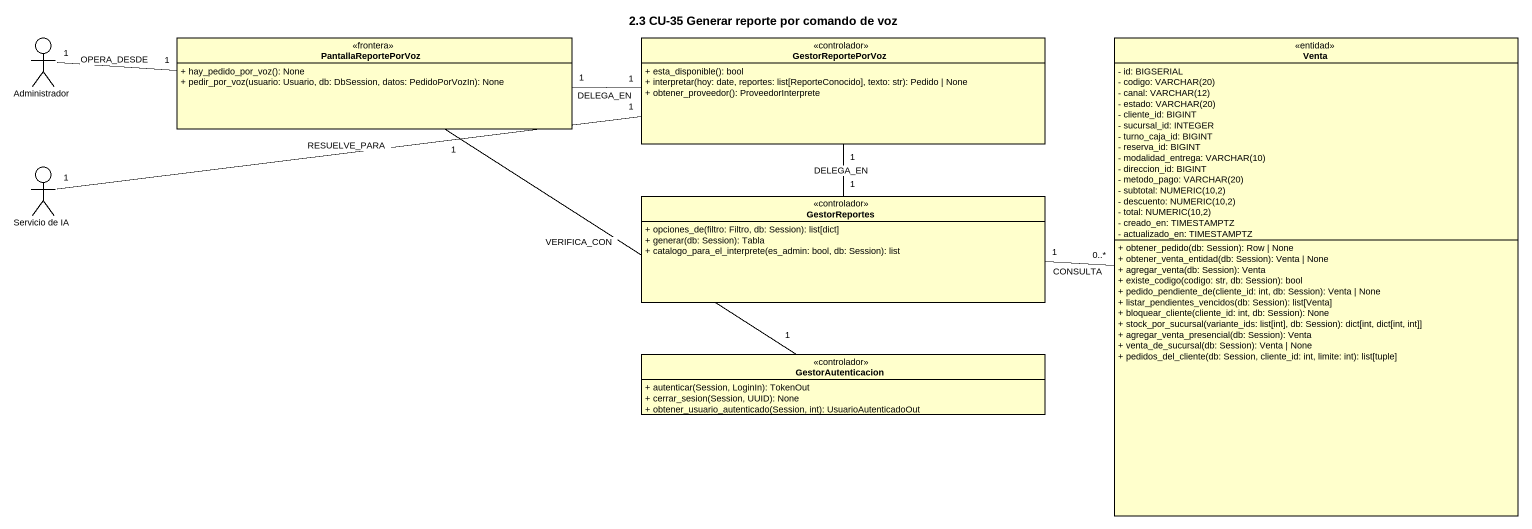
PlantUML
@startuml
title 2.3 CU-35 Generar reporte por comando de voz
allowmixing
hide circle
hide empty members
skinparam classAttributeIconSize 0
actor Administrador
class PantallaReportePorVoz <<frontera>> {
  + hay_pedido_por_voz(): None
  + pedir_por_voz(usuario: Usuario, db: DbSession, datos: PedidoPorVozIn): None
}
class GestorReportePorVoz <<controlador>> {
  + esta_disponible(): bool
  + interpretar(hoy: date, reportes: list[ReporteConocido], texto: str): Pedido | None
  + obtener_proveedor(): ProveedorInterprete
}
class Venta <<entidad>> {
  - id: BIGSERIAL
  {field} - codigo: VARCHAR(20)
  {field} - canal: VARCHAR(12)
  {field} - estado: VARCHAR(20)
  - cliente_id: BIGINT
  - sucursal_id: INTEGER
  - turno_caja_id: BIGINT
  - reserva_id: BIGINT
  {field} - modalidad_entrega: VARCHAR(10)
  - direccion_id: BIGINT
  {field} - metodo_pago: VARCHAR(20)
  {field} - subtotal: NUMERIC(10,2)
  {field} - descuento: NUMERIC(10,2)
  {field} - total: NUMERIC(10,2)
  - creado_en: TIMESTAMPTZ
  - actualizado_en: TIMESTAMPTZ
  + obtener_pedido(db: Session): Row | None
  + obtener_venta_entidad(db: Session): Venta | None
  + agregar_venta(db: Session): Venta
  + existe_codigo(codigo: str, db: Session): bool
  + pedido_pendiente_de(cliente_id: int, db: Session): Venta | None
  + listar_pendientes_vencidos(db: Session): list[Venta]
  + bloquear_cliente(cliente_id: int, db: Session): None
  + stock_por_sucursal(variante_ids: list[int], db: Session): dict[int, dict[int, int]]
  + agregar_venta_presencial(db: Session): Venta
  + venta_de_sucursal(db: Session): Venta | None
  + pedidos_del_cliente(db: Session, cliente_id: int, limite: int): list[tuple]
}
actor "Servicio de IA" as Servicio_de_IA
class GestorReportes <<controlador>> {
  + opciones_de(filtro: Filtro, db: Session): list[dict]
  + generar(db: Session): Tabla
  + catalogo_para_el_interprete(es_admin: bool, db: Session): list
}
class GestorAutenticacion <<controlador>> {
  + autenticar(Session, LoginIn): TokenOut
  + cerrar_sesion(Session, UUID): None
  + obtener_usuario_autenticado(Session, int): UsuarioAutenticadoOut
}
Administrador "1" -right- "1" PantallaReportePorVoz : OPERA_DESDE
PantallaReportePorVoz "1" -right- "1" GestorReportePorVoz : DELEGA_EN
PantallaReportePorVoz "1" -- "1" GestorAutenticacion : VERIFICA_CON
GestorReportePorVoz "1" -- "1" GestorReportes : DELEGA_EN
Servicio_de_IA "1" -right- "1" GestorReportePorVoz : RESUELVE_PARA
GestorReportes "1" -right- "0..*" Venta : CONSULTA
@enduml
